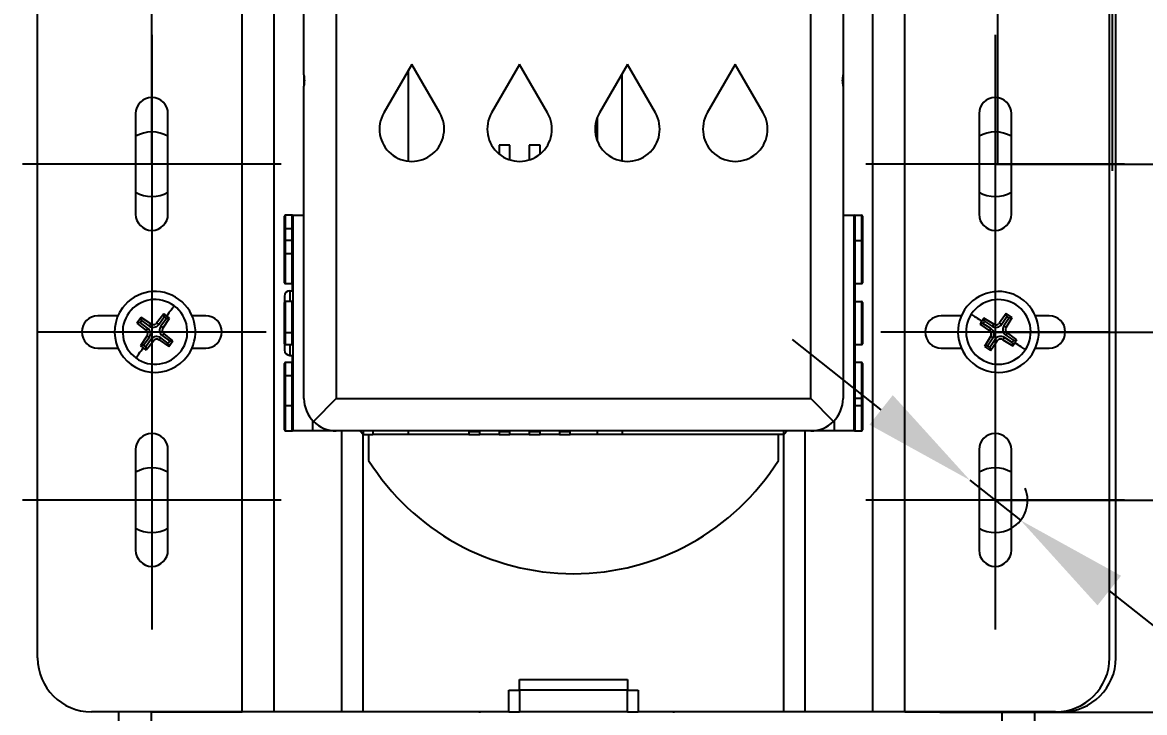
# Model space of a CAD drawing. Header units: millimetres. Extents: x 1241 to 2501, y 194 to 1085.
# Drawn here: x 1427.1 to 1531.2, y 586.3 to 650.4 of the extents above; entities that cross this region are included whole.
import ezdxf

# ---------------------------------------------------------------- set-up
doc = ezdxf.new("R2010")
doc.units = ezdxf.units.MM
doc.header["$LTSCALE"] = 3
doc.header["$PDSIZE"] = -1
doc.linetypes.add('CENTER2', pattern=[28.575, 19.05, -3.175, 3.175, -3.175])
doc.layers.add('3中心线层', color=1, linetype='CENTER2')
doc.layers.add('7标注层', color=4, linetype='Continuous')
doc.styles.add('PC_TEXTSTYLE', font='ISOCP.SHX', dxfattribs={"width": 0.707, "bigfont": 'GBCBIG.SHX'})
doc.dimstyles.new('GB_DIAMETER', dxfattribs={"dimtxt": 3.5, "dimasz": 3.5, "dimexe": 1, "dimexo": 0, "dimgap": 1.5, "dimtad": 1, "dimjust": 4, "dimdsep": 46, "dimtxsty": 'PC_TEXTSTYLE', "dimcen": 0, "dimclrd": 256, "dimclrt": 3, "dimadec": 0, "dimazin": 2, "dimtp": 0.1, "dimtm": 0.1, "dimtfac": 0.71, "dimtdec": 3, "dimtmove": 0, "dimatfit": 2, "dimfxl": 1, "dimtfill": 1, "dimarcsym": 0})
doc.dimstyles.new('GB_LINEAR', dxfattribs={"dimtxt": 3.5, "dimasz": 3.5, "dimexe": 1, "dimexo": 0, "dimgap": 1.5, "dimtad": 1, "dimdsep": 46, "dimtxsty": 'PC_TEXTSTYLE', "dimcen": 0, "dimclrd": 256, "dimclrt": 3, "dimadec": 0, "dimazin": 2, "dimtp": 0.1, "dimtm": 0.1, "dimtfac": 0.71, "dimtdec": 3, "dimtmove": 0, "dimatfit": 3, "dimfxl": 1, "dimtfill": 1, "dimarcsym": 0})

# ---------------------------------------------------------------- blocks, each defined once
blk = doc.blocks.new('*D10')
at = {"layer": '7标注层', "color": 0, "lineweight": -2}
for p, q in [((1428.53, 636.61), (1428.53, 717.39)), ((1528.24, 636.61), (1528.24, 717.39))]:
    blk.add_line(p, q, dxfattribs=at)
at = {"layer": '7标注层', "lineweight": -2}
for p, q in [((1439.03, 714.39), (1465.11, 714.39)), ((1517.74, 714.39), (1493.44, 714.39))]:
    blk.add_line(p, q, dxfattribs=at)
at = {"layer": '7标注层'}
for points in [[(1439.03, 716.14), (1439.03, 712.64), (1428.53, 714.39)], [(1517.74, 712.64), (1517.74, 716.14), (1528.24, 714.39)]]:
    blk.add_solid(points, dxfattribs=at)
at = {"layer": 'Defpoints', "color": 0}
for p in [(1528.24, 714.39), (1428.53, 636.61), (1528.24, 636.61)]:
    blk.add_point(p, dxfattribs=at)
at = {"layer": '7标注层', "color": 3, "insert": (1479.27, 714.39), "char_height": 10.5, "attachment_point": 5, "style": 'PC_TEXTSTYLE', "bg_fill": 3, "box_fill_scale": 1.1, "bg_fill_color": 257, "bg_fill_transparency": 0}
blk.add_mtext('99.71', dxfattribs=at)
blk = doc.blocks.new('*D11')
at = {"layer": '7标注层', "lineweight": -2}
for p, q in [((1570.2, 637.21), (1570.2, 660.94)), ((1570.2, 626.71), (1570.2, 616.54))]:
    blk.add_line(p, q, dxfattribs=at)
at = {"layer": '7标注层', "color": 0, "lineweight": -2}
for p, q in [((1517.35, 637.21), (1573.2, 637.21)), ((1517.35, 606.04), (1573.2, 606.04))]:
    blk.add_line(p, q, dxfattribs=at)
at = {"layer": '7标注层'}
for points in [[(1571.95, 626.71), (1568.45, 626.71), (1570.2, 637.21)], [(1568.45, 616.54), (1571.95, 616.54), (1570.2, 606.04)]]:
    blk.add_solid(points, dxfattribs=at)
at = {"layer": 'Defpoints', "color": 0}
for p in [(1517.35, 637.21), (1517.35, 606.04), (1570.2, 606.04)]:
    blk.add_point(p, dxfattribs=at)
at = {"layer": '7标注层', "color": 3, "insert": (1570.2, 674.35), "char_height": 10.5, "attachment_point": 5, "rotation": 90, "style": 'PC_TEXTSTYLE', "bg_fill": 3, "box_fill_scale": 1.1, "bg_fill_color": 257, "bg_fill_transparency": 0}
blk.add_mtext('31.17', dxfattribs=at)
blk = doc.blocks.new('*D12')
at = {"layer": '7标注层', "color": 0, "lineweight": -2}
for p, q in [((1512.21, 656.87), (1606.87, 656.87)), ((1512.21, 586.37), (1606.87, 586.37))]:
    blk.add_line(p, q, dxfattribs=at)
at = {"layer": '7标注层', "lineweight": -2}
for p, q in [((1603.87, 646.37), (1603.87, 633.92)), ((1603.87, 596.87), (1603.87, 609.33))]:
    blk.add_line(p, q, dxfattribs=at)
at = {"layer": '7标注层'}
for points in [[(1605.62, 646.37), (1602.12, 646.37), (1603.87, 656.87)], [(1602.12, 596.87), (1605.62, 596.87), (1603.87, 586.37)]]:
    blk.add_solid(points, dxfattribs=at)
at = {"layer": 'Defpoints', "color": 0}
for p in [(1512.21, 656.87), (1512.21, 586.37), (1603.87, 586.37)]:
    blk.add_point(p, dxfattribs=at)
at = {"layer": '7标注层', "color": 3, "insert": (1602.93, 621.62), "char_height": 10.5, "attachment_point": 5, "rotation": 90, "style": 'PC_TEXTSTYLE', "bg_fill": 3, "box_fill_scale": 1.1, "bg_fill_color": 257, "bg_fill_transparency": 0}
blk.add_mtext('70.5', dxfattribs=at)
blk = doc.blocks.new('*D13')
at = {"layer": '7标注层', "lineweight": -2}
for p, q in [((1545.75, 647.71), (1545.75, 659.2)), ((1545.75, 637.21), (1545.75, 621.62)), ((1545.75, 611.12), (1545.75, 600.62))]:
    blk.add_line(p, q, dxfattribs=at)
at = {"layer": '7标注层', "color": 0, "lineweight": -2}
for p, q in [((1517.35, 637.21), (1548.75, 637.21)), ((1517.35, 621.62), (1548.75, 621.62))]:
    blk.add_line(p, q, dxfattribs=at)
at = {"layer": '7标注层'}
for points in [[(1544, 647.71), (1547.5, 647.71), (1545.75, 637.21)], [(1547.5, 611.12), (1544, 611.12), (1545.75, 621.62)]]:
    blk.add_solid(points, dxfattribs=at)
at = {"layer": 'Defpoints', "color": 0}
for p in [(1517.35, 637.21), (1517.35, 621.62), (1545.75, 621.62)]:
    blk.add_point(p, dxfattribs=at)
at = {"layer": '7标注层', "color": 3, "insert": (1545.75, 673.36), "char_height": 10.5, "attachment_point": 5, "rotation": 90, "style": 'PC_TEXTSTYLE', "bg_fill": 3, "box_fill_scale": 1.1, "bg_fill_color": 257, "bg_fill_transparency": 0}
blk.add_mtext('15.59', dxfattribs=at)
blk = doc.blocks.new('*D14')
at = {"layer": '7标注层', "color": 0, "lineweight": -2}
for p, q in [((1439.12, 637.21), (1439.12, 694.56)), ((1517.6, 637.21), (1517.6, 694.56))]:
    blk.add_line(p, q, dxfattribs=at)
at = {"layer": '7标注层', "lineweight": -2}
for p, q in [((1449.62, 691.56), (1463.1, 691.56)), ((1507.1, 691.56), (1493.63, 691.56))]:
    blk.add_line(p, q, dxfattribs=at)
at = {"layer": '7标注层'}
for points in [[(1449.62, 693.31), (1449.62, 689.81), (1439.12, 691.56)], [(1507.1, 689.81), (1507.1, 693.31), (1517.6, 691.56)]]:
    blk.add_solid(points, dxfattribs=at)
at = {"layer": 'Defpoints', "color": 0}
for p in [(1517.6, 691.56), (1439.12, 637.21), (1517.6, 637.21)]:
    blk.add_point(p, dxfattribs=at)
at = {"layer": '7标注层', "color": 3, "insert": (1478.36, 691.56), "char_height": 10.5, "attachment_point": 5, "style": 'PC_TEXTSTYLE', "bg_fill": 3, "box_fill_scale": 1.1, "bg_fill_color": 257, "bg_fill_transparency": 0}
blk.add_mtext('78.48', dxfattribs=at)
blk = doc.blocks.new('*D26')
at = {"layer": '7标注层', "lineweight": -2}
for p, q in [((1506.77, 614.42), (1498.54, 620.94)), ((1515, 607.9), (1519.7, 604.18)), ((1600.1, 540.47), (1527.93, 597.66))]:
    blk.add_line(p, q, dxfattribs=at)
at = {"layer": '7标注层', "color": 0, "lineweight": -2}
blk.add_arc((1517.35, 606.04), 3, 300, 21.6085, dxfattribs=at)
at = {"layer": '7标注层'}
for points in [[(1505.68, 613.05), (1507.85, 615.79), (1515, 607.9)], [(1529.02, 599.03), (1526.84, 596.28), (1519.7, 604.18)]]:
    blk.add_solid(points, dxfattribs=at)
at = {"layer": 'Defpoints', "color": 0}
for p in [(1515, 607.9), (1519.7, 604.18)]:
    blk.add_point(p, dxfattribs=at)
at = {"layer": '7标注层', "color": 3, "insert": (1594.16, 556.95), "char_height": 10.5, "attachment_point": 5, "rotation": 321.6085, "style": 'PC_TEXTSTYLE', "bg_fill": 3, "box_fill_scale": 1.1, "bg_fill_color": 257, "bg_fill_transparency": 0}
blk.add_mtext('4-∅6', dxfattribs=at)

msp = doc.modelspace()

# ---------------------------------------------------------------- linework, layer by layer
at = {"color": 7, "linetype": 'Continuous', "lineweight": 25}
for p, q in [((1451.436, 631.185), (1451.436, 632.396)), ((1452.156, 632.476), (1451.516, 632.476)), ((1452.236, 612.474), (1452.236, 632.478)), ((1452.236, 632.478), (1453.236, 632.478)), ((1503.236, 632.478), (1504.236, 632.478)), ((1504.316, 632.476), (1504.956, 632.476)), ((1505.036, 632.396), (1505.036, 630.053)), ((1451.436, 630.053), (1451.436, 631.185)), ((1451.436, 628.866), (1451.436, 630.053)), ((1452.156, 630.133), (1451.516, 630.133)), ((1504.316, 630.133), (1504.956, 630.133)), ((1505.036, 630.053), (1505.036, 626.213)), ((1451.436, 626.213), (1451.436, 628.866)), ((1451.516, 626.133), (1452.156, 626.133)), ((1452.136, 626.133), (1452.136, 625.476)), ((1504.316, 626.133), (1504.956, 626.133)), ((1504.336, 626.133), (1504.336, 624.476)), ((1451.436, 624.976), (1451.436, 624.396)), ((1452.156, 624.476), (1451.516, 624.476)), ((1451.936, 625.476), (1452.236, 625.476)), ((1504.316, 624.476), (1504.956, 624.476)), ((1451.436, 621.607), (1451.436, 624.396)), ((1435.98, 623.154), (1434.124, 623.154)), ((1438.137, 623.002), (1437.748, 622.472)), ((1438.031, 622.515), (1437.748, 622.472)), ((1437.748, 622.472), (1438.591, 621.798)), ((1438.031, 622.515), (1438.181, 622.719)), ((1438.737, 621.997), (1438.031, 622.515)), ((1439.033, 622.399), (1438.137, 623.002)), ((1438.181, 622.719), (1438.137, 623.002)), ((1438.181, 622.719), (1438.887, 622.2)), ((1439.133, 622.349), (1439.033, 622.399)), ((1439.56, 622.48), (1439.48, 622.402)), ((1440.234, 623.323), (1439.56, 622.48)), ((1439.759, 622.334), (1440.278, 623.04)), ((1440.481, 622.89), (1439.963, 622.184)), ((1440.162, 622.038), (1440.765, 622.934)), ((1440.278, 623.04), (1440.234, 623.323)), ((1440.278, 623.04), (1440.481, 622.89)), ((1440.481, 622.89), (1440.765, 622.934)), ((1444.124, 623.154), (1442.854, 623.154)), ((1438.591, 621.798), (1438.669, 621.718)), ((1438.722, 621.371), (1438.672, 621.271)), ((1440.111, 621.938), (1440.162, 622.038)), ((1440.242, 621.511), (1440.164, 621.591)), ((1441.086, 620.837), (1440.242, 621.511)), ((1451.436, 620.556), (1451.436, 621.607)), ((1438.672, 621.271), (1438.069, 620.375)), ((1438.352, 620.419), (1438.069, 620.375)), ((1438.352, 620.419), (1438.871, 621.125)), ((1438.556, 620.269), (1438.352, 620.419)), ((1439.075, 620.975), (1438.556, 620.269)), ((1438.599, 619.986), (1439.274, 620.829)), ((1439.274, 620.829), (1439.354, 620.907)), ((1439.7, 620.96), (1439.8, 620.909)), ((1439.8, 620.909), (1440.696, 620.306)), ((1440.653, 620.59), (1439.946, 621.109)), ((1440.096, 621.312), (1440.802, 620.793)), ((1440.802, 620.793), (1440.653, 620.59)), ((1440.653, 620.59), (1440.696, 620.306)), ((1440.696, 620.306), (1441.086, 620.837)), ((1440.802, 620.793), (1441.086, 620.837)), ((1451.436, 620.556), (1451.436, 619.976)), ((1451.516, 620.476), (1452.156, 620.476)), ((1434.124, 620.154), (1435.98, 620.154)), ((1438.556, 620.269), (1438.599, 619.986)), ((1442.854, 620.154), (1444.124, 620.154)), ((1451.936, 619.476), (1452.236, 619.476)), ((1452.136, 619.476), (1452.136, 618.819)), ((1451.436, 617.552), (1451.436, 618.739)), ((1452.156, 618.819), (1451.516, 618.819)), ((1451.436, 614.899), (1451.436, 617.552)), ((1456.236, 615.478), (1454.115, 613.356)), ((1451.436, 612.556), (1451.436, 614.899)), ((1451.516, 614.819), (1452.156, 614.819)), ((1451.516, 612.476), (1452.156, 612.476)), ((1454.036, 612.474), (1452.236, 612.474)), ((1458.413, 612.474), (1458.736, 612.151)), ((1458.736, 612.474), (1458.736, 612.151)), ((1458.736, 612.151), (1459.636, 612.151)), ((1459.236, 612.151), (1459.236, 609.734)), ((1459.636, 612.478), (1459.636, 612.151)), ((1462.936, 612.151), (1459.636, 612.151)), ((1462.936, 612.151), (1462.936, 612.478)), ((1468.536, 612.151), (1462.936, 612.151)), ((1468.536, 612.478), (1468.536, 612.151)), ((1469.536, 612.401), (1468.536, 612.401)), ((1468.536, 612.151), (1469.536, 612.151)), ((1469.536, 612.151), (1469.536, 612.478)), ((1471.336, 612.151), (1469.536, 612.151)), ((1471.336, 612.478), (1471.336, 612.151)), ((1472.336, 612.401), (1471.336, 612.401)), ((1471.336, 612.151), (1472.336, 612.151)), ((1472.336, 612.151), (1472.336, 612.478)), ((1474.136, 612.151), (1472.336, 612.151)), ((1474.136, 612.478), (1474.136, 612.151)), ((1475.136, 612.401), (1474.136, 612.401)), ((1474.136, 612.151), (1475.136, 612.151)), ((1475.136, 612.151), (1475.136, 612.478)), ((1476.936, 612.151), (1475.136, 612.151)), ((1476.936, 612.478), (1476.936, 612.151)), ((1477.936, 612.401), (1476.936, 612.401)), ((1476.936, 612.151), (1477.936, 612.151)), ((1477.936, 612.151), (1477.936, 612.478)), ((1480.436, 612.151), (1477.936, 612.151)), ((1480.436, 612.478), (1480.436, 612.151)), ((1482.736, 612.151), (1480.436, 612.151)), ((1482.736, 612.478), (1482.736, 612.151)), ((1497.736, 612.151), (1482.736, 612.151)), ((1497.236, 609.734), (1497.236, 612.151)), ((1437.624, 610.734), (1437.624, 601.404)), ((1440.624, 601.404), (1440.624, 610.734)), ((1473.236, 588.404), (1473.236, 589.404)), ((1483.236, 589.404), (1483.236, 588.404)), ((1472.236, 586.404), (1472.236, 588.404)), ((1472.236, 588.404), (1473.236, 588.404)), ((1483.236, 588.404), (1473.236, 588.404)), ((1473.236, 588.404), (1473.236, 586.404)), ((1483.236, 586.404), (1483.236, 588.404)), ((1483.236, 588.404), (1484.236, 588.404)), ((1484.236, 588.404), (1484.236, 586.404)), ((1447.51, 586.404), (1433.529, 586.404)), ((1436.058, 569.304), (1436.058, 586.404)), ((1439.058, 586.404), (1447.51, 586.404)), ((1450.465, 586.404), (1447.51, 586.404)), ((1456.747, 586.404), (1450.465, 586.404)), ((1458.717, 586.404), (1456.747, 586.404)), ((1472.236, 586.404), (1458.717, 586.404)), ((1472.236, 586.404), (1473.236, 586.404)), ((1483.236, 586.404), (1473.236, 586.404)), ((1483.236, 586.404), (1484.236, 586.404)), ((1497.755, 586.404), (1484.236, 586.404))]:
    msp.add_line(p, q, dxfattribs=at)
at = {"color": 8, "linetype": 'Continuous', "lineweight": 25}
for p, q in [((1451.516, 631.215), (1451.516, 632.476)), ((1452.156, 631.215), (1452.156, 632.476)), ((1504.316, 632.476), (1504.316, 630.133)), ((1504.956, 632.476), (1504.956, 630.133)), ((1451.516, 630.133), (1451.516, 631.215)), ((1452.156, 631.215), (1451.516, 631.215)), ((1452.156, 630.133), (1452.156, 631.215)), ((1451.516, 628.896), (1451.516, 630.133)), ((1452.156, 628.896), (1452.156, 630.133)), ((1504.316, 630.133), (1504.316, 626.133)), ((1504.956, 630.133), (1504.956, 626.133)), ((1451.516, 626.133), (1451.516, 628.896)), ((1452.156, 628.896), (1451.516, 628.896)), ((1452.156, 626.133), (1452.156, 628.896)), ((1451.516, 621.57), (1451.516, 624.476)), ((1451.936, 625.476), (1451.936, 624.476)), ((1452.156, 621.57), (1452.156, 624.476)), ((1438.887, 622.2), (1439.033, 622.399)), ((1439.759, 622.334), (1439.56, 622.48)), ((1438.737, 621.997), (1438.591, 621.798)), ((1439.963, 622.184), (1440.162, 622.038)), ((1440.096, 621.312), (1440.242, 621.511)), ((1452.156, 621.57), (1451.516, 621.57)), ((1451.516, 620.476), (1451.516, 621.57)), ((1452.156, 620.476), (1452.156, 621.57)), ((1438.871, 621.125), (1438.672, 621.271)), ((1439.075, 620.975), (1439.274, 620.829)), ((1439.946, 621.109), (1439.8, 620.909)), ((1451.936, 620.476), (1451.936, 619.476)), ((1451.516, 617.583), (1451.516, 618.819)), ((1452.156, 617.583), (1452.156, 618.819)), ((1451.516, 614.819), (1451.516, 617.583)), ((1452.156, 617.583), (1451.516, 617.583)), ((1452.156, 614.819), (1452.156, 617.583)), ((1451.516, 612.476), (1451.516, 614.819)), ((1452.156, 612.476), (1452.156, 614.819)), ((1454.036, 613.438), (1454.036, 612.474)), ((1456.747, 586.404), (1456.747, 612.474)), ((1458.717, 586.404), (1458.717, 612.17)), ((1468.536, 612.401), (1469.536, 612.401)), ((1471.336, 612.401), (1472.336, 612.401)), ((1474.136, 612.401), (1475.136, 612.401)), ((1476.936, 612.401), (1477.936, 612.401)), ((1497.755, 586.404), (1497.755, 612.17)), ((1473.236, 589.404), (1483.236, 589.404)), ((1439.058, 586.404), (1439.058, 569.304)), ((1469.529, 586.404), (1469.529, 586.304)), ((1487.529, 586.304), (1487.529, 586.404))]:
    msp.add_line(p, q, dxfattribs=at)
at = {"color": 8, "linetype": 'Continuous', "lineweight": 25, "flags": 128}
for points in [[(1451.516, 631.215), (1451.501, 631.214), (1451.486, 631.213), (1451.472, 631.21), (1451.46, 631.206), (1451.45, 631.202), (1451.442, 631.197), (1451.438, 631.191), (1451.436, 631.185)], [(1452.236, 631.185), (1452.235, 631.191), (1452.23, 631.197), (1452.223, 631.202), (1452.213, 631.206), (1452.201, 631.21), (1452.187, 631.213), (1452.172, 631.214), (1452.156, 631.215)], [(1451.516, 628.896), (1451.501, 628.896), (1451.486, 628.894), (1451.472, 628.891), (1451.46, 628.887), (1451.45, 628.883), (1451.442, 628.878), (1451.438, 628.872), (1451.436, 628.866)], [(1452.236, 628.866), (1452.235, 628.872), (1452.23, 628.878), (1452.223, 628.883), (1452.213, 628.887), (1452.201, 628.891), (1452.187, 628.894), (1452.172, 628.896), (1452.156, 628.896)], [(1451.516, 621.57), (1451.501, 621.571), (1451.486, 621.573), (1451.472, 621.576), (1451.46, 621.581), (1451.45, 621.586), (1451.442, 621.593), (1451.438, 621.599), (1451.436, 621.607)], [(1452.236, 621.607), (1452.235, 621.599), (1452.23, 621.593), (1452.223, 621.586), (1452.213, 621.581), (1452.201, 621.576), (1452.187, 621.573), (1452.172, 621.571), (1452.156, 621.57)], [(1451.516, 617.583), (1451.501, 617.582), (1451.486, 617.58), (1451.472, 617.578), (1451.46, 617.574), (1451.45, 617.569), (1451.442, 617.564), (1451.438, 617.558), (1451.436, 617.552)], [(1452.236, 617.552), (1452.235, 617.558), (1452.23, 617.564), (1452.223, 617.569), (1452.213, 617.574), (1452.201, 617.578), (1452.187, 617.58), (1452.172, 617.582), (1452.156, 617.583)]]:
    msp.add_lwpolyline(points, dxfattribs=at)
for centre, start, end in [((1439.124, 637.21), 240, 300), ((1439.124, 606.039), 60, 120), ((1439.124, 606.039), 240, 300)]:
    msp.add_arc(centre, 3, start, end)
at = {"color": 7, "linetype": 'Continuous', "lineweight": 25}
for centre, radius, start, end in [((1439.124, 632.575), 1.5, 180, 0), ((1451.516, 632.396), 0.08, 90, 180), ((1452.156, 632.396), 0.08, 0, 90), ((1504.316, 632.396), 0.08, 90, 180), ((1504.956, 632.396), 0.08, 0, 90), ((1451.516, 630.053), 0.08, 90, 180), ((1452.156, 630.053), 0.08, 0, 90), ((1504.316, 630.053), 0.08, 90, 180), ((1504.956, 630.053), 0.08, 0, 90), ((1451.516, 626.213), 0.08, 180, 270), ((1452.156, 626.213), 0.08, 270, 0), ((1504.316, 626.213), 0.08, 180, 270), ((1504.956, 626.213), 0.08, 270, 0), ((1439.417, 621.654), 3.75, 323.69959, 143.69959), ((1439.417, 621.654), 3, 53.69959, 143.69959), ((1451.936, 624.976), 0.5, 90, 180), ((1451.516, 624.396), 0.08, 90, 180), ((1452.156, 624.396), 0.08, 0, 90), ((1504.316, 624.396), 0.08, 90, 180), ((1504.956, 624.396), 0.08, 0, 90), ((1439.417, 621.654), 3.75, 143.69959, 323.69959), ((1439.417, 621.654), 3, 143.69959, 233.69959), ((1439.417, 621.654), 3, 323.69959, 53.69959), ((1434.124, 621.654), 1.5, 90, 270), ((1444.124, 621.654), 1.5, 0, 90), ((1438.368, 621.494), 0.624, 323.69959, 53.69959), ((1439.256, 622.703), 0.624, 233.69959, 323.69959), ((1440.465, 621.815), 0.624, 143.69959, 233.69959), ((1444.124, 621.654), 1.5, 270, 0), ((1439.577, 620.606), 0.624, 53.69959, 143.69959), ((1451.516, 620.556), 0.08, 180, 270), ((1452.156, 620.556), 0.08, 270, 0), ((1439.417, 621.654), 3, 233.69959, 323.69959), ((1451.936, 619.976), 0.5, 180, 270), ((1451.516, 618.739), 0.08, 90, 180), ((1452.156, 618.739), 0.08, 0, 90), ((1456.236, 615.478), 3, 180, 225), ((1451.516, 614.899), 0.08, 180, 270), ((1452.156, 614.899), 0.08, 270, 0), ((1456.236, 615.478), 3, 225, 270), ((1439.124, 610.734), 1.5, 0, 180), ((1451.516, 612.556), 0.08, 180, 270), ((1452.156, 612.556), 0.08, 270, 0), ((1478.236, 621.659), 22.433, 212.11526, 327.88474), ((1439.124, 601.404), 1.5, 180, 0), ((1433.529, 591.404), 5, 180, 270)]:
    msp.add_arc(centre, radius, start, end, dxfattribs=at)
at = {"color": 8, "linetype": 'Continuous', "lineweight": 25}
for points in [[(1441.193, 624.072), (1441.187, 624.064), (1441.176, 624.049), (1441.059, 623.89), (1440.837, 623.588), (1440.639, 623.319), (1440.501, 623.13)], [(1437.641, 619.237), (1437.647, 619.245), (1437.657, 619.259), (1437.775, 619.419), (1437.997, 619.721), (1438.194, 619.99), (1438.333, 620.179)]]:
    msp.add_open_spline(points, degree=3, knots=[0, 0, 0, 0, 0.2330012, 0.4184346, 0.591328, 1, 1, 1, 1], dxfattribs=at)
at = {"color": 7, "linetype": 'Continuous', "lineweight": 25}
for points, knots in [([(1439.133, 622.349), (1439.163, 622.341), (1439.221, 622.326), (1439.313, 622.33), (1439.402, 622.353), (1439.454, 622.386), (1439.48, 622.402)], [0, 0, 0, 0, 0.2502728, 0.5, 0.7497272, 1, 1, 1, 1]), ([(1440.501, 623.13), (1440.451, 623.166), (1440.363, 623.231), (1440.274, 623.295), (1440.234, 623.323)], [0, 0, 0, 0, 0.5598693, 1, 1, 1, 1]), ([(1440.765, 622.934), (1440.716, 622.971), (1440.628, 623.036), (1440.54, 623.101), (1440.501, 623.13)], [0, 0, 0, 0, 0.5600747, 1, 1, 1, 1]), ([(1438.722, 621.371), (1438.73, 621.4), (1438.746, 621.459), (1438.741, 621.551), (1438.718, 621.64), (1438.686, 621.692), (1438.669, 621.718)], [0, 0, 0, 0, 0.2502728, 0.5, 0.7497272, 1, 1, 1, 1]), ([(1440.111, 621.938), (1440.103, 621.909), (1440.088, 621.85), (1440.092, 621.758), (1440.116, 621.669), (1440.148, 621.617), (1440.164, 621.591)], [0, 0, 0, 0, 0.2502728, 0.5, 0.7497272, 1, 1, 1, 1]), ([(1438.069, 620.375), (1438.118, 620.338), (1438.205, 620.273), (1438.294, 620.207), (1438.333, 620.179)], [0, 0, 0, 0, 0.5600747, 1, 1, 1, 1]), ([(1439.7, 620.96), (1439.671, 620.968), (1439.612, 620.983), (1439.52, 620.979), (1439.431, 620.956), (1439.379, 620.923), (1439.354, 620.907)], [0, 0, 0, 0, 0.2502728, 0.5, 0.7497272, 1, 1, 1, 1]), ([(1438.333, 620.179), (1438.382, 620.142), (1438.471, 620.078), (1438.56, 620.014), (1438.599, 619.986)], [0, 0, 0, 0, 0.5598693, 1, 1, 1, 1]), ([(1497.736, 612.151), (1497.736, 612.162), (1497.736, 612.184), (1497.736, 612.314), (1497.736, 612.435), (1497.736, 612.478)], [0, 0, 0, 0, 0.3943209, 0.7886419, 1, 1, 1, 1])]:
    msp.add_open_spline(points, degree=3, knots=knots, dxfattribs=at)
at = {"layer": '3中心线层'}
for p, q in [((1439.124, 632.224), (1439.124, 611.024)), ((1449.724, 621.624), (1428.524, 621.624)), ((1439.124, 618.039), (1439.124, 594.039)), ((1451.124, 606.039), (1427.124, 606.039))]:
    msp.add_line(p, q, dxfattribs=at)

# ---------------------------------------------------------------- dimensions: what is measured, and where the dimension line sits
at = {"layer": '7标注层'}
dim = msp.add_linear_dim(base=(1528.236, 714.39), p1=(1428.529, 636.611), p2=(1528.236, 636.611), dimstyle='GB_LINEAR', override={"dimscale": 3, "dimtad": 0, "dimpost": '<>', "dimtvp": 0.1, "dimtfill": 1, "dimtfillclr": 0}, dxfattribs=at)
dim.commit()
dim.dimension.update_dxf_attribs({"geometry": '*D10', "text_midpoint": (1479.273, 714.39), "dimtype": 160})

# ---------------------------------------------------------------- next in the draw order: linework, layer by layer
at = {"color": 7, "linetype": 'Continuous', "lineweight": 25}
for p, q in [((1428.529, 591.404), (1428.529, 651.904)), ((1437.624, 641.904), (1437.624, 632.575))]:
    msp.add_line(p, q, dxfattribs=at)

# ---------------------------------------------------------------- next in the draw order: dimensions: what is measured, and where the dimension line sits
at = {"layer": '7标注层'}
dim = msp.add_linear_dim(base=(1570.198, 606.039), p1=(1517.348, 637.21), p2=(1517.348, 606.039), angle=90, dimstyle='GB_LINEAR', override={"dimscale": 3, "dimtad": 0, "dimpost": '<>', "dimtvp": 0.1, "dimtfill": 1, "dimtfillclr": 0}, dxfattribs=at)
dim.commit()
dim.dimension.update_dxf_attribs({"geometry": '*D11', "text_midpoint": (1570.198, 674.349), "dimtype": 160})

# ---------------------------------------------------------------- next in the draw order: dimensions: what is measured, and where the dimension line sits
dim = msp.add_linear_dim(base=(1603.873, 586.374), p1=(1512.211, 656.874), p2=(1512.211, 586.374), angle=90, dimstyle='GB_LINEAR', override={"dimscale": 3, "dimtad": 0, "dimpost": '<>', "dimtvp": 0.1, "dimtfill": 1, "dimtfillclr": 0}, dxfattribs=at)
dim.commit()
dim.dimension.update_dxf_attribs({"geometry": '*D12', "text_midpoint": (1602.927, 621.624)})

# ---------------------------------------------------------------- next in the draw order: linework, layer by layer
at = {"color": 7, "linetype": 'Continuous', "lineweight": 25}
for p, q in [((1514.204, 623.154), (1512.348, 623.154)), ((1516.21, 622.438), (1515.93, 622.379)), ((1515.93, 622.379), (1516.809, 621.752)), ((1516.21, 622.438), (1516.349, 622.65)), ((1516.349, 622.65), (1516.29, 622.93))]:
    msp.add_line(p, q, dxfattribs=at)
at = {"color": 8, "linetype": 'Continuous', "lineweight": 25}
msp.add_open_spline([(1515.13, 623.295), (1515.138, 623.29), (1515.153, 623.28), (1515.319, 623.171), (1515.633, 622.966), (1515.912, 622.784), (1516.108, 622.656)], degree=3, knots=[0, 0, 0, 0, 0.2330012, 0.4184346, 0.591328, 1, 1, 1, 1], dxfattribs=at)
at = {"color": 7, "linetype": 'Continuous', "lineweight": 25}
for points, knots in [([(1516.108, 622.656), (1516.075, 622.604), (1516.015, 622.512), (1515.956, 622.42), (1515.93, 622.379)], [0, 0, 0, 0, 0.5598693, 1, 1, 1, 1]), ([(1516.29, 622.93), (1516.256, 622.879), (1516.195, 622.788), (1516.135, 622.696), (1516.108, 622.656)], [0, 0, 0, 0, 0.5600747, 1, 1, 1, 1])]:
    msp.add_open_spline(points, degree=3, knots=knots, dxfattribs=at)

# ---------------------------------------------------------------- next in the draw order: dimensions: what is measured, and where the dimension line sits
at = {"layer": '7标注层'}
dim = msp.add_linear_dim(base=(1545.746, 621.624), p1=(1517.348, 637.21), p2=(1517.348, 621.624), angle=90, dimstyle='GB_LINEAR', override={"dimscale": 3, "dimtad": 0, "dimpost": '<>', "dimtvp": 0.1, "dimtfill": 1, "dimtfillclr": 0}, dxfattribs=at)
dim.commit()
dim.dimension.update_dxf_attribs({"geometry": '*D13', "text_midpoint": (1545.746, 673.365), "dimtype": 160})

# ---------------------------------------------------------------- next in the draw order: linework, layer by layer
at = {"color": 7, "linetype": 'Continuous', "lineweight": 25}
for p, q in [((1518.848, 632.575), (1518.848, 641.904)), ((1516.944, 621.959), (1516.21, 622.438)), ((1517.217, 622.377), (1516.29, 622.93)), ((1516.349, 622.65), (1517.082, 622.17)), ((1517.32, 622.332), (1517.217, 622.377)), ((1517.739, 622.487), (1517.663, 622.404)), ((1518.366, 623.366), (1517.739, 622.487)), ((1517.945, 622.351), (1518.425, 623.085)), ((1518.636, 622.947), (1518.157, 622.213)), ((1518.364, 622.078), (1518.917, 623.006)), ((1518.917, 623.006), (1518.366, 623.366)), ((1518.425, 623.085), (1518.366, 623.366)), ((1518.425, 623.085), (1518.636, 622.947)), ((1518.636, 622.947), (1518.917, 623.006)), ((1522.348, 623.154), (1521.078, 623.154)), ((1516.809, 621.752), (1516.891, 621.676)), ((1518.319, 621.976), (1518.364, 622.078)), ((1518.473, 621.557), (1518.391, 621.632))]:
    msp.add_line(p, q, dxfattribs=at)
at = {"color": 8, "linetype": 'Continuous', "lineweight": 25}
for p, q in [((1517.082, 622.17), (1517.217, 622.377)), ((1517.945, 622.351), (1517.739, 622.487)), ((1516.944, 621.959), (1516.809, 621.752)), ((1518.157, 622.213), (1518.364, 622.078))]:
    msp.add_line(p, q, dxfattribs=at)
msp.add_arc((1517.348, 637.21), 3, 240, 300)
at = {"color": 7, "linetype": 'Continuous', "lineweight": 25}
for centre, radius, start, end in [((1517.348, 632.575), 1.5, 180, 0), ((1517.641, 621.654), 3, 56.84238, 146.84238), ((1522.348, 621.654), 1.5, 0, 90), ((1517.423, 622.693), 0.624, 236.84238, 326.84238)]:
    msp.add_arc(centre, radius, start, end, dxfattribs=at)
for points in [[(1517.32, 622.332), (1517.35, 622.326), (1517.409, 622.314), (1517.501, 622.323), (1517.588, 622.351), (1517.638, 622.387), (1517.663, 622.404)], [(1518.319, 621.976), (1518.313, 621.946), (1518.301, 621.886), (1518.31, 621.795), (1518.338, 621.707), (1518.373, 621.657), (1518.391, 621.632)]]:
    msp.add_open_spline(points, degree=3, knots=[0, 0, 0, 0, 0.2502728, 0.5, 0.7497272, 1, 1, 1, 1], dxfattribs=at)
at = {"layer": '3中心线层'}
msp.add_line((1527.948, 621.624), (1506.748, 621.624), dxfattribs=at)

# ---------------------------------------------------------------- next in the draw order: dimensions: what is measured, and where the dimension line sits
at = {"layer": '7标注层'}
dim = msp.add_linear_dim(base=(1517.604, 691.561), p1=(1439.124, 637.21), p2=(1517.604, 637.21), dimstyle='GB_LINEAR', override={"dimscale": 3, "dimtad": 0, "dimpost": '<>', "dimtvp": 0.1, "dimtfill": 1, "dimtfillclr": 0}, dxfattribs=at)
dim.commit()
dim.dimension.update_dxf_attribs({"geometry": '*D14', "text_midpoint": (1478.364, 691.561), "dimtype": 160})
dim = msp.add_diameter_dim_2p(p1=(1514.997, 607.902), p2=(1519.7, 604.176), text='4-<>', dimstyle='GB_DIAMETER', override={"dimscale": 3, "dimgap": 1.5, "dimtad": 1, "dimjust": 4, "dimtih": 0, "dimtoh": 0, "dimdec": 2, "dimlfac": 1, "dimpost": '', "dimcen": 0, "dimse1": 0, "dimse2": 0, "dimsd1": 0, "dimsd2": 0, "dimtix": 0, "dimtofl": 1, "dimatfit": 0, "dimtvp": 0.1}, dxfattribs=at)
dim.commit()
dim.dimension.update_dxf_attribs({"geometry": '*D26', "text_midpoint": (1588.427, 549.72), "dimtype": 163})

# ---------------------------------------------------------------- next in the draw order: linework, layer by layer
at = {"color": 8, "linetype": 'Continuous', "lineweight": 25}
for p, q in [((1447.51, 586.404), (1447.51, 656.904)), ((1450.465, 586.404), (1450.465, 656.904)), ((1506.007, 586.404), (1506.007, 656.904)), ((1508.962, 586.404), (1508.962, 656.904)), ((1456.236, 652.478), (1456.236, 615.478)), ((1500.236, 615.478), (1500.236, 652.478)), ((1504.316, 624.476), (1504.316, 620.476)), ((1504.956, 624.476), (1504.956, 620.476)), ((1518.338, 621.35), (1518.473, 621.557)), ((1517.125, 621.096), (1516.918, 621.231)), ((1517.337, 620.957), (1517.543, 620.822)), ((1518.2, 621.138), (1518.065, 620.932)), ((1504.316, 618.819), (1504.316, 615.505)), ((1504.956, 618.819), (1504.956, 615.505)), ((1456.236, 615.478), (1500.236, 615.478)), ((1504.316, 615.505), (1504.956, 615.505)), ((1504.316, 615.505), (1504.316, 614.819)), ((1504.956, 615.505), (1504.956, 614.819)), ((1504.316, 614.819), (1504.316, 612.476)), ((1504.956, 614.819), (1504.956, 612.476)), ((1502.436, 612.474), (1502.436, 613.438)), ((1499.725, 586.404), (1499.725, 612.474)), ((1517.999, 569.304), (1517.999, 586.404))]:
    msp.add_line(p, q, dxfattribs=at)
at = {"color": 7, "linetype": 'Continuous', "lineweight": 25}
for p, q in [((1453.236, 645.513), (1453.236, 652.478)), ((1503.236, 652.478), (1503.236, 645.513)), ((1527.943, 591.404), (1527.943, 651.904)), ((1528.529, 591.404), (1528.529, 651.904)), ((1463.236, 646.478), (1460.638, 641.978)), ((1465.834, 641.978), (1463.236, 646.478)), ((1473.236, 646.478), (1470.638, 641.978)), ((1475.834, 641.978), (1473.236, 646.478)), ((1483.236, 646.478), (1480.638, 641.978)), ((1485.834, 641.978), (1483.236, 646.478)), ((1493.236, 646.478), (1490.638, 641.978)), ((1495.834, 641.978), (1493.236, 646.478)), ((1453.236, 645.513), (1453.236, 644.978)), ((1462.936, 637.493), (1462.936, 645.958)), ((1482.736, 637.52), (1482.736, 645.612)), ((1503.236, 645.513), (1503.236, 644.978)), ((1453.284, 644.978), (1453.236, 644.978)), ((1453.236, 644.978), (1453.236, 644.442)), ((1453.236, 615.478), (1453.236, 644.442)), ((1503.236, 644.978), (1503.188, 644.978)), ((1503.236, 644.978), (1503.236, 644.442)), ((1503.236, 644.442), (1503.236, 615.478)), ((1440.624, 632.575), (1440.624, 641.904)), ((1480.436, 641.555), (1480.436, 639.401)), ((1515.848, 641.904), (1515.848, 632.575)), ((1472.336, 638.978), (1471.336, 638.978)), ((1471.336, 638.978), (1471.336, 638.156)), ((1472.336, 637.616), (1472.336, 638.978)), ((1475.136, 638.978), (1474.136, 638.978)), ((1474.136, 638.978), (1474.136, 637.616)), ((1475.136, 638.156), (1475.136, 638.978)), ((1504.236, 632.478), (1504.236, 612.474)), ((1505.036, 624.396), (1505.036, 620.556)), ((1516.963, 621.333), (1516.918, 621.231)), ((1518.338, 621.35), (1519.072, 620.871)), ((1519.352, 620.93), (1518.473, 621.557)), ((1504.316, 620.476), (1504.956, 620.476)), ((1504.336, 620.476), (1504.336, 618.819)), ((1516.918, 621.231), (1516.365, 620.303)), ((1516.646, 620.362), (1516.365, 620.303)), ((1516.365, 620.303), (1516.916, 619.943)), ((1516.646, 620.362), (1517.125, 621.096)), ((1516.857, 620.224), (1516.646, 620.362)), ((1517.337, 620.957), (1516.857, 620.224)), ((1516.916, 619.943), (1517.543, 620.822)), ((1517.543, 620.822), (1517.619, 620.905)), ((1517.962, 620.977), (1518.065, 620.932)), ((1518.065, 620.932), (1518.992, 620.379)), ((1518.934, 620.659), (1518.2, 621.138)), ((1519.072, 620.871), (1518.934, 620.659)), ((1518.934, 620.659), (1518.992, 620.379)), ((1519.072, 620.871), (1519.352, 620.93)), ((1512.348, 620.154), (1514.204, 620.154)), ((1516.857, 620.224), (1516.916, 619.943)), ((1521.078, 620.154), (1522.348, 620.154)), ((1504.956, 618.819), (1504.316, 618.819)), ((1505.036, 618.739), (1505.036, 615.558)), ((1502.358, 613.356), (1500.236, 615.478)), ((1505.036, 615.558), (1505.036, 614.899)), ((1504.316, 614.819), (1504.956, 614.819)), ((1505.036, 614.899), (1505.036, 612.556)), ((1502.436, 612.474), (1454.036, 612.474)), ((1500.236, 612.478), (1456.236, 612.478)), ((1498.063, 612.478), (1497.736, 612.151)), ((1504.236, 612.474), (1502.436, 612.474)), ((1504.316, 612.476), (1504.956, 612.476)), ((1515.848, 610.734), (1515.848, 601.404)), ((1518.848, 601.404), (1518.848, 610.734)), ((1499.725, 586.404), (1497.755, 586.404)), ((1506.007, 586.404), (1499.725, 586.404)), ((1508.962, 586.404), (1506.007, 586.404)), ((1508.962, 586.404), (1517.999, 586.404)), ((1522.943, 586.404), (1508.962, 586.404)), ((1520.999, 586.404), (1520.999, 569.304))]:
    msp.add_line(p, q, dxfattribs=at)
at = {"color": 8, "linetype": 'Continuous', "lineweight": 25, "flags": 128}
for points in [[(1504.236, 615.558), (1504.238, 615.547), (1504.242, 615.538), (1504.25, 615.528), (1504.26, 615.521), (1504.272, 615.514), (1504.286, 615.509), (1504.301, 615.506), (1504.316, 615.505)], [(1504.956, 615.505), (1504.972, 615.506), (1504.987, 615.509), (1505.001, 615.514), (1505.013, 615.521), (1505.023, 615.528), (1505.03, 615.538), (1505.035, 615.547), (1505.036, 615.558)]]:
    msp.add_lwpolyline(points, dxfattribs=at)
at = {"color": 7, "linetype": 'Continuous', "lineweight": 25}
for centre, radius, start, end in [((1456.236, 645.513), 3, 180, 190.28306), ((1500.236, 645.513), 3, 349.71694, 0), ((1456.236, 644.442), 3, 169.71694, 180), ((1500.236, 644.442), 3, 0, 10.28306), ((1439.124, 641.904), 1.5, 0, 180), ((1517.348, 641.904), 1.5, 0, 180), ((1463.236, 640.478), 3, 150, 30), ((1473.236, 640.478), 3, 150, 30), ((1483.236, 640.478), 3, 150, 30), ((1493.236, 640.478), 3, 150, 30), ((1517.641, 621.654), 3.75, 56.84238, 236.84238), ((1517.641, 621.654), 3.75, 236.84238, 56.84238), ((1517.641, 621.654), 3, 326.84238, 56.84238), ((1512.348, 621.654), 1.5, 90, 270), ((1517.641, 621.654), 3, 146.84238, 236.84238), ((1516.603, 621.437), 0.624, 326.84238, 56.84238), ((1518.679, 621.872), 0.624, 146.84238, 236.84238), ((1522.348, 621.654), 1.5, 270, 0), ((1504.316, 620.556), 0.08, 180, 270), ((1504.956, 620.556), 0.08, 270, 0), ((1517.859, 620.616), 0.624, 56.84238, 146.84238), ((1517.641, 621.654), 3, 236.84238, 326.84238), ((1504.316, 618.739), 0.08, 90, 180), ((1504.956, 618.739), 0.08, 0, 90), ((1500.236, 615.478), 3, 315, 0), ((1504.316, 614.899), 0.08, 180, 270), ((1504.956, 614.899), 0.08, 270, 0), ((1500.236, 615.478), 3, 270, 315), ((1504.316, 612.556), 0.08, 180, 270), ((1504.956, 612.556), 0.08, 270, 0), ((1517.348, 610.734), 1.5, 0, 180), ((1517.348, 601.404), 1.5, 180, 0), ((1522.943, 591.404), 5, 270, 0), ((1523.529, 591.404), 5, 270, 0)]:
    msp.add_arc(centre, radius, start, end, dxfattribs=at)
for centre, start, end in [((1439.124, 637.21), 60, 120), ((1517.348, 637.21), 60, 120), ((1517.348, 606.039), 60, 120), ((1517.348, 606.039), 240, 300)]:
    msp.add_arc(centre, 3, start, end)
for points, knots in [([(1516.963, 621.333), (1516.969, 621.363), (1516.982, 621.423), (1516.972, 621.514), (1516.944, 621.602), (1516.909, 621.652), (1516.891, 621.676)], [0, 0, 0, 0, 0.2502728, 0.5, 0.7497272, 1, 1, 1, 1]), ([(1517.962, 620.977), (1517.933, 620.983), (1517.873, 620.995), (1517.781, 620.986), (1517.694, 620.957), (1517.644, 620.922), (1517.619, 620.905)], [0, 0, 0, 0, 0.2502728, 0.5, 0.7497272, 1, 1, 1, 1]), ([(1518.992, 620.379), (1519.026, 620.43), (1519.087, 620.521), (1519.148, 620.613), (1519.174, 620.653)], [0, 0, 0, 0, 0.5600747, 1, 1, 1, 1]), ([(1519.174, 620.653), (1519.208, 620.704), (1519.267, 620.796), (1519.326, 620.889), (1519.352, 620.93)], [0, 0, 0, 0, 0.5598693, 1, 1, 1, 1])]:
    msp.add_open_spline(points, degree=3, knots=knots, dxfattribs=at)
at = {"color": 8, "linetype": 'Continuous', "lineweight": 25}
msp.add_open_spline([(1520.153, 620.014), (1520.144, 620.019), (1520.129, 620.029), (1519.963, 620.137), (1519.649, 620.342), (1519.37, 620.525), (1519.174, 620.653)], degree=3, knots=[0, 0, 0, 0, 0.2330012, 0.4184346, 0.591328, 1, 1, 1, 1], dxfattribs=at)
at = {"layer": '3中心线层'}
for p, q in [((1439.124, 649.21), (1439.124, 625.21)), ((1517.348, 649.21), (1517.348, 625.21)), ((1451.124, 637.21), (1427.124, 637.21)), ((1529.348, 637.21), (1505.348, 637.21)), ((1517.348, 632.224), (1517.348, 611.024)), ((1517.348, 618.039), (1517.348, 594.039)), ((1529.348, 606.039), (1505.348, 606.039))]:
    msp.add_line(p, q, dxfattribs=at)

doc.saveas('drawing.dxf')
